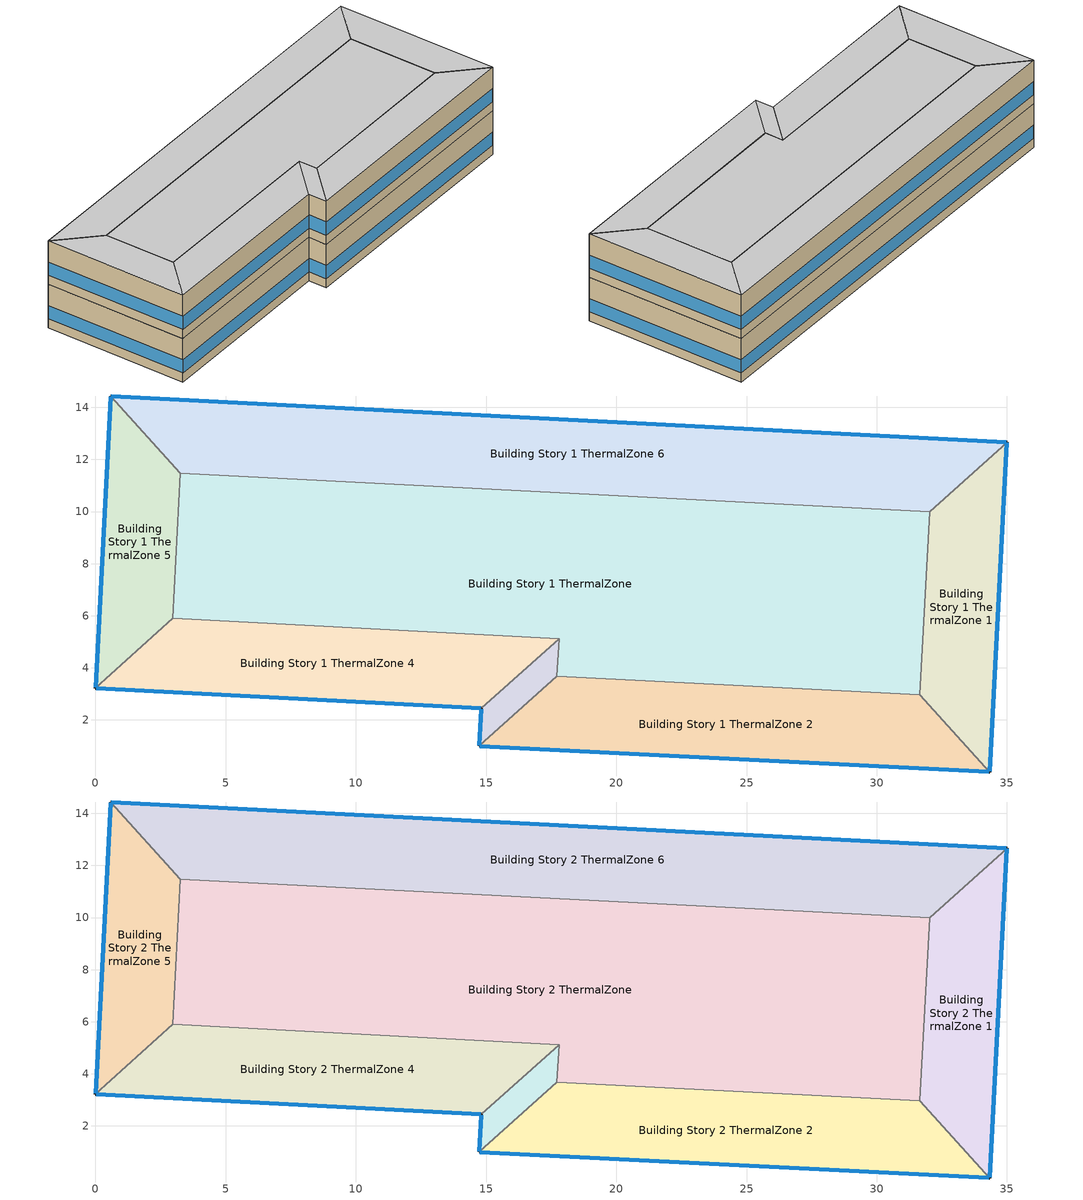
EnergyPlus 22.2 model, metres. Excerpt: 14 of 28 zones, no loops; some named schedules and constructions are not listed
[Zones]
Building Story 1 ThermalZone
 floor ground (Typical Insulated Carpeted 8in Slab Floor): 32.03,9.98 31.65,2.97 17.72,3.67 17.8,5.11 2.97,5.9 3.26,11.47 z0
 wall adiabatic (Typical Interior Wall): 31.65,2.97 32.03,9.98 3.26,11.47 2.97,5.9 17.8,5.11 17.72,3.67 31.65,2.97 z0:3.6
 ceiling adiabatic (Typical Interior Floor): 3.26,11.47 2.97,5.9 17.8,5.11 17.72,3.67 31.65,2.97 32.03,9.98 z3.6
Building Story 1 ThermalZone 1
 floor ground (Typical Insulated Carpeted 8in Slab Floor): 35,12.66 34.33,0 31.65,2.97 32.03,9.98 z0
 wall outside (Typical Insulated Steel Framed Exterior Wall R-12.99): 34.33,0 35,12.66 z0:3.6
 wall adiabatic (Typical Interior Wall): 35,12.66 32.03,9.98 31.65,2.97 34.33,0 z0:3.6
 window (U 0.55 SHGC 0.25): 34.33,0.03 35,12.64 z0.76:1.85
 ceiling adiabatic (Typical Interior Ceiling): 32.03,9.98 31.65,2.97 34.33,0 35,12.66 z3.6
Building Story 1 ThermalZone 2
 floor ground (Typical Insulated Carpeted 8in Slab Floor): 34.33,0 14.74,1 17.72,3.67 31.65,2.97 z0
 wall outside (Typical Insulated Steel Framed Exterior Wall R-12.99): 14.74,1 34.33,0 z0:3.6
 wall adiabatic (Typical Interior Wall): 34.33,0 31.65,2.97 17.72,3.67 14.74,1 z0:3.6
 window (U 0.55 SHGC 0.25): 14.76,1 34.31,0 z0.76:1.84
 ceiling adiabatic (Typical Interior Ceiling): 31.65,2.97 17.72,3.67 14.74,1 34.33,0 z3.6
Building Story 1 ThermalZone 3
 floor ground (Typical Insulated Carpeted 8in Slab Floor): 14.74,1 14.82,2.44 17.8,5.11 17.72,3.67 z0
 wall outside (Typical Insulated Steel Framed Exterior Wall R-12.99): 14.82,2.44 14.74,1 z0:3.6
 wall adiabatic (Typical Interior Wall): 14.74,1 17.72,3.67 17.8,5.11 14.82,2.44 z0:3.6
 window (U 0.55 SHGC 0.25): 14.82,2.42 14.74,1.02 z0.76:1.88
 ceiling adiabatic (Typical Interior Ceiling): 17.72,3.67 17.8,5.11 14.82,2.44 14.74,1 z3.6
Building Story 1 ThermalZone 4
 floor ground (Typical Insulated Carpeted 8in Slab Floor): 14.82,2.44 0,3.22 2.97,5.9 17.8,5.11 z0
 wall outside (Typical Insulated Steel Framed Exterior Wall R-12.99): 0,3.22 14.82,2.44 z0:3.6
 wall adiabatic (Typical Interior Wall): 14.82,2.44 17.8,5.11 2.97,5.9 0,3.22 z0:3.6
 window (U 0.55 SHGC 0.25): 0.03,3.22 14.8,2.44 z0.76:1.85
 ceiling adiabatic (Typical Interior Ceiling): 17.8,5.11 2.97,5.9 0,3.22 14.82,2.44 z3.6
Building Story 1 ThermalZone 5
 floor ground (Typical Insulated Carpeted 8in Slab Floor): 0,3.22 0.59,14.44 3.26,11.47 2.97,5.9 z0
 wall outside (Typical Insulated Steel Framed Exterior Wall R-12.99): 0.59,14.44 0,3.22 z0:3.6
 wall adiabatic (Typical Interior Wall): 0,3.22 2.97,5.9 3.26,11.47 0.59,14.44 z0:3.6
 window (U 0.55 SHGC 0.25): 0.58,14.41 0,3.25 z0.76:1.85
 ceiling adiabatic (Typical Interior Ceiling): 2.97,5.9 3.26,11.47 0.59,14.44 0,3.22 z3.6
Building Story 1 ThermalZone 6
 floor ground (Typical Insulated Carpeted 8in Slab Floor): 0.59,14.44 35,12.66 32.03,9.98 3.26,11.47 z0
 wall outside (Typical Insulated Steel Framed Exterior Wall R-12.99): 35,12.66 0.59,14.44 z0:3.6
 wall adiabatic (Typical Interior Wall): 0.59,14.44 3.26,11.47 32.03,9.98 35,12.66 z0:3.6
 window (U 0.55 SHGC 0.25): 34.98,12.66 0.61,14.44 z0.76:1.84
 ceiling adiabatic (Typical Interior Ceiling): 3.26,11.47 32.03,9.98 35,12.66 0.59,14.44 z3.6
Building Story 2 ThermalZone
 floor adiabatic (Typical Interior Floor): 32.03,9.98 31.65,2.97 17.72,3.67 17.8,5.11 2.97,5.9 3.26,11.47 z3.6
 wall adiabatic (Typical Interior Wall): 31.65,2.97 32.03,9.98 3.26,11.47 2.97,5.9 17.8,5.11 17.72,3.67 31.65,2.97 z3.6:7.2
 ceiling adiabatic (Typical Interior Ceiling): 3.26,11.47 2.97,5.9 17.8,5.11 17.72,3.67 31.65,2.97 32.03,9.98 z7.2
Building Story 2 ThermalZone 1
 floor adiabatic (Typical Interior Ceiling): 35,12.66 34.33,0 31.65,2.97 32.03,9.98 z3.6
 wall outside (Typical Insulated Steel Framed Exterior Wall R-12.99): 34.33,0 35,12.66 z3.6:7.2
 wall adiabatic (Typical Interior Wall): 35,12.66 32.03,9.98 31.65,2.97 34.33,0 z3.6:7.2
 window (U 0.55 SHGC 0.25): 34.33,0.03 35,12.64 z4.36:5.45
 ceiling adiabatic (Typical Interior Ceiling): 32.03,9.98 31.65,2.97 34.33,0 35,12.66 z7.2
Building Story 2 ThermalZone 2
 floor adiabatic (Typical Interior Ceiling): 34.33,0 14.74,1 17.72,3.67 31.65,2.97 z3.6
 wall outside (Typical Insulated Steel Framed Exterior Wall R-12.99): 14.74,1 34.33,0 z3.6:7.2
 wall adiabatic (Typical Interior Wall): 34.33,0 31.65,2.97 17.72,3.67 14.74,1 z3.6:7.2
 window (U 0.55 SHGC 0.25): 14.76,1 34.31,0 z4.36:5.44
 ceiling adiabatic (Typical Interior Floor): 31.65,2.97 17.72,3.67 14.74,1 34.33,0 z7.2
Building Story 2 ThermalZone 3
 floor adiabatic (Typical Interior Ceiling): 14.74,1 14.82,2.44 17.8,5.11 17.72,3.67 z3.6
 wall outside (Typical Insulated Steel Framed Exterior Wall R-12.99): 14.82,2.44 14.74,1 z3.6:7.2
 wall adiabatic (Typical Interior Wall): 14.74,1 17.72,3.67 17.8,5.11 14.82,2.44 z3.6:7.2
 window (U 0.55 SHGC 0.25): 14.82,2.42 14.74,1.02 z4.36:5.48
 ceiling adiabatic (Typical Interior Floor): 17.72,3.67 17.8,5.11 14.82,2.44 14.74,1 z7.2
Building Story 2 ThermalZone 4
 floor adiabatic (Typical Interior Ceiling): 14.82,2.44 0,3.22 2.97,5.9 17.8,5.11 z3.6
 wall outside (Typical Insulated Steel Framed Exterior Wall R-12.99): 0,3.22 14.82,2.44 z3.6:7.2
 wall adiabatic (Typical Interior Wall): 14.82,2.44 17.8,5.11 2.97,5.9 0,3.22 z3.6:7.2
 window (U 0.55 SHGC 0.25): 0.03,3.22 14.8,2.44 z4.36:5.45
 ceiling adiabatic (Typical Interior Floor): 17.8,5.11 2.97,5.9 0,3.22 14.82,2.44 z7.2
Building Story 2 ThermalZone 5
 floor adiabatic (Typical Interior Ceiling): 0,3.22 0.59,14.44 3.26,11.47 2.97,5.9 z3.6
 wall outside (Typical Insulated Steel Framed Exterior Wall R-12.99): 0.59,14.44 0,3.22 z3.6:7.2
 wall adiabatic (Typical Interior Wall): 0,3.22 2.97,5.9 3.26,11.47 0.59,14.44 z3.6:7.2
 window (U 0.55 SHGC 0.25): 0.58,14.41 0,3.25 z4.36:5.45
 ceiling adiabatic (Typical Interior Floor): 2.97,5.9 3.26,11.47 0.59,14.44 0,3.22 z7.2
Building Story 2 ThermalZone 6
 floor adiabatic (Typical Interior Ceiling): 0.59,14.44 35,12.66 32.03,9.98 3.26,11.47 z3.6
 wall outside (Typical Insulated Steel Framed Exterior Wall R-12.99): 35,12.66 0.59,14.44 z3.6:7.2
 wall adiabatic (Typical Interior Wall): 0.59,14.44 3.26,11.47 32.03,9.98 35,12.66 z3.6:7.2
 window (U 0.55 SHGC 0.25): 34.98,12.66 0.61,14.44 z4.36:5.44
 ceiling adiabatic (Typical Interior Floor): 3.26,11.47 32.03,9.98 35,12.66 0.59,14.44 z7.2
[Schedule:Day:Interval]
SchoolSecondary KITCHEN_ELEC_EQUIP_SCH Wkdy Day 1; SchoolSecondary KITCHEN_ELEC_EQUIP_SCH Wkdy Day 2; SchoolSecondary KITCHEN_ELEC_EQUIP_SCH Summer Design Day: No, 08:00, 0.1, 10:00, 0.15, 13:00, 0.25, 15:00, 0.15, 24:00, 0.1
SchoolSecondary KITCHEN_ELEC_EQUIP_SCH Wknd Day 1; SchoolSecondary KITCHEN_ELEC_EQUIP_SCH Default; SchoolSecondary KITCHEN_ELEC_EQUIP_SCH Winter Design Day: No, 24:00, 0.1
SchoolSecondary KITCHEN_GAS_EQUIP_SCH Wkdy|SmrDsn Day; SchoolSecondary KITCHEN_GAS_EQUIP_SCH Wkdy|SmrDsn Day 1; SchoolSecondary KITCHEN_GAS_EQUIP_SCH Wkdy|SmrDsn Day 2; SchoolSecondary KITCHEN_GAS_EQUIP_SCH Summer Design Day: No, 08:00, 0.02, 10:00, 0.15, 13:00, 0.2, 15:00, 0.1, 24:00, 0.02
SchoolSecondary KITCHEN_GAS_EQUIP_SCH Wknd Day; SchoolSecondary KITCHEN_GAS_EQUIP_SCH Wknd Day 1; SchoolSecondary KITCHEN_GAS_EQUIP_SCH Default; SchoolSecondary KITCHEN_GAS_EQUIP_SCH Winter Design Day: No, 24:00, 0.02
SchoolSecondary BLDG_LIGHT_CORRIDOR_SCH_2013 Wkdy Day; SchoolSecondary BLDG_LIGHT_CORRIDOR_SCH_2013 Wkdy Day 2: No, 07:00, 0.1773, 08:00, 0.9, 21:00, 0.551772, 24:00, 0.1773
SchoolSecondary BLDG_LIGHT_CORRIDOR_SCH_2013 Wknd Day; SchoolSecondary BLDG_LIGHT_CORRIDOR_SCH_2013 Wknd Day 1; SchoolSecondary BLDG_LIGHT_CORRIDOR_SCH_2013 Default: No, 24:00, 0.1773
SchoolSecondary BLDG_LIGHT_CORRIDOR_SCH_2013 Wkdy Day 1: No, 08:00, 0.1773, 20:00, 0.30654, 21:00, 0.108699, 24:00, 0.1773
SchoolSecondary BLDG_LIGHT_CORRIDOR_SCH_2013 Summer Design Day; OfficeLarge BLDG_EQUIP_SCH Summer Design Day: No, 24:00, 1
SchoolSecondary BLDG_LIGHT_CORRIDOR_SCH_2013 Winter Design Day; OfficeLarge BLDG_OCC_SCH Winter Design Day; OfficeLarge BLDG_EQUIP_SCH Winter Design Day: No, 24:00, 0
OfficeLarge BLDG_OCC_SCH Wkdy Day: No, 06:00, 0, 07:00, 0.1, 08:00, 0.2, 12:00, 0.95, 13:00, 0.5, 17:00, 0.95, 18:00, 0.3, 22:00, 0.1, 24:00, 0.05
OfficeLarge BLDG_OCC_SCH Sat Day: No, 06:00, 0, 08:00, 0.1, 12:00, 0.3, 17:00, 0.1, 19:00, 0.05, 24:00, 0
OfficeLarge BLDG_OCC_SCH Default: No, 06:00, 0, 18:00, 0.05, 24:00, 0
OfficeLarge BLDG_OCC_SCH Summer Design Day: No, 06:00, 0, 22:00, 1, 24:00, 0.05
OfficeLarge ACTIVITY_SCH Default; OfficeLarge ACTIVITY_SCH Summer Design Day; OfficeLarge ACTIVITY_SCH Winter Design Day: No, 24:00, 120
OfficeLarge BLDG_EQUIP_SCH Wkdy Day: No, 08:00, 0.4, 12:00, 0.9, 13:00, 0.8, 17:00, 0.9, 18:00, 0.5, 24:00, 0.4
OfficeLarge BLDG_EQUIP_SCH Sat Day: No, 06:00, 0.3, 08:00, 0.4, 12:00, 0.5, 17:00, 0.35, 24:00, 0.3
OfficeLarge BLDG_EQUIP_SCH Default: No, 24:00, 0.3
[Schedule:Week:Daily]
SchoolSecondary BLDG_LIGHT_SCH_2013 Week Rule - Jan1-Jan3: SchoolSecondary BLDG_LIGHT_SCH_2013 Wkdy Day, SchoolSecondary BLDG_LIGHT_SCH_2013 Wkdy Day, SchoolSecondary BLDG_LIGHT_SCH_2013 Wkdy Day, SchoolSecondary BLDG_LIGHT_SCH_2013 Wkdy Day, SchoolSecondary BLDG_LIGHT_SCH_2013 Wkdy Day, SchoolSecondary BLDG_LIGHT_SCH_2013 Wkdy Day, SchoolSecondary BLDG_LIGHT_SCH_2013 Wknd Day, SchoolSecondary BLDG_LIGHT_SCH_2013 Default, SchoolSecondary BLDG_LIGHT_SCH_2013 Summer Design Day, SchoolSecondary BLDG_LIGHT_SCH_2013 Winter Design Day, SchoolSecondary BLDG_LIGHT_SCH_2013 Default, SchoolSecondary BLDG_LIGHT_SCH_2013 Default
SchoolSecondary BLDG_LIGHT_SCH_2013 Week Rule - Jan4-Jun27: SchoolSecondary BLDG_LIGHT_SCH_2013 Wknd Day, SchoolSecondary BLDG_LIGHT_SCH_2013 Wkdy Day, SchoolSecondary BLDG_LIGHT_SCH_2013 Wkdy Day, SchoolSecondary BLDG_LIGHT_SCH_2013 Wkdy Day, SchoolSecondary BLDG_LIGHT_SCH_2013 Wkdy Day, SchoolSecondary BLDG_LIGHT_SCH_2013 Wkdy Day, SchoolSecondary BLDG_LIGHT_SCH_2013 Wknd Day, SchoolSecondary BLDG_LIGHT_SCH_2013 Default, SchoolSecondary BLDG_LIGHT_SCH_2013 Summer Design Day, SchoolSecondary BLDG_LIGHT_SCH_2013 Winter Design Day, SchoolSecondary BLDG_LIGHT_SCH_2013 Default, SchoolSecondary BLDG_LIGHT_SCH_2013 Default
SchoolSecondary BLDG_LIGHT_SCH_2013 Week Rule - Jun28-Jul4: SchoolSecondary BLDG_LIGHT_SCH_2013 Wknd Day, SchoolSecondary BLDG_LIGHT_SCH_2013 Wkdy Day, SchoolSecondary BLDG_LIGHT_SCH_2013 Wkdy Day, SchoolSecondary BLDG_LIGHT_SCH_2013 Wkdy Day 1, SchoolSecondary BLDG_LIGHT_SCH_2013 Wkdy Day 1, SchoolSecondary BLDG_LIGHT_SCH_2013 Wkdy Day 1, SchoolSecondary BLDG_LIGHT_SCH_2013 Wknd Day 1, SchoolSecondary BLDG_LIGHT_SCH_2013 Default, SchoolSecondary BLDG_LIGHT_SCH_2013 Summer Design Day, SchoolSecondary BLDG_LIGHT_SCH_2013 Winter Design Day, SchoolSecondary BLDG_LIGHT_SCH_2013 Default, SchoolSecondary BLDG_LIGHT_SCH_2013 Default
SchoolSecondary BLDG_LIGHT_SCH_2013 Week Rule - Jul5-Aug29: SchoolSecondary BLDG_LIGHT_SCH_2013 Wknd Day 1, SchoolSecondary BLDG_LIGHT_SCH_2013 Wkdy Day 1, SchoolSecondary BLDG_LIGHT_SCH_2013 Wkdy Day 1, SchoolSecondary BLDG_LIGHT_SCH_2013 Wkdy Day 1, SchoolSecondary BLDG_LIGHT_SCH_2013 Wkdy Day 1, SchoolSecondary BLDG_LIGHT_SCH_2013 Wkdy Day 1, SchoolSecondary BLDG_LIGHT_SCH_2013 Wknd Day 1, SchoolSecondary BLDG_LIGHT_SCH_2013 Default, SchoolSecondary BLDG_LIGHT_SCH_2013 Summer Design Day, SchoolSecondary BLDG_LIGHT_SCH_2013 Winter Design Day, SchoolSecondary BLDG_LIGHT_SCH_2013 Default, SchoolSecondary BLDG_LIGHT_SCH_2013 Default
SchoolSecondary BLDG_LIGHT_SCH_2013 Week Rule - Aug30-Sep5: SchoolSecondary BLDG_LIGHT_SCH_2013 Wknd Day 1, SchoolSecondary BLDG_LIGHT_SCH_2013 Wkdy Day 1, SchoolSecondary BLDG_LIGHT_SCH_2013 Wkdy Day 2, SchoolSecondary BLDG_LIGHT_SCH_2013 Wkdy Day 2, SchoolSecondary BLDG_LIGHT_SCH_2013 Wkdy Day 2, SchoolSecondary BLDG_LIGHT_SCH_2013 Wkdy Day 2, SchoolSecondary BLDG_LIGHT_SCH_2013 Default, SchoolSecondary BLDG_LIGHT_SCH_2013 Default, SchoolSecondary BLDG_LIGHT_SCH_2013 Summer Design Day, SchoolSecondary BLDG_LIGHT_SCH_2013 Winter Design Day, SchoolSecondary BLDG_LIGHT_SCH_2013 Default, SchoolSecondary BLDG_LIGHT_SCH_2013 Default
SchoolSecondary BLDG_LIGHT_SCH_2013 Week Rule - Sep6-Dec31: SchoolSecondary BLDG_LIGHT_SCH_2013 Default, SchoolSecondary BLDG_LIGHT_SCH_2013 Wkdy Day 2, SchoolSecondary BLDG_LIGHT_SCH_2013 Wkdy Day 2, SchoolSecondary BLDG_LIGHT_SCH_2013 Wkdy Day 2, SchoolSecondary BLDG_LIGHT_SCH_2013 Wkdy Day 2, SchoolSecondary BLDG_LIGHT_SCH_2013 Wkdy Day 2, SchoolSecondary BLDG_LIGHT_SCH_2013 Default, SchoolSecondary BLDG_LIGHT_SCH_2013 Default, SchoolSecondary BLDG_LIGHT_SCH_2013 Summer Design Day, SchoolSecondary BLDG_LIGHT_SCH_2013 Winter Design Day, SchoolSecondary BLDG_LIGHT_SCH_2013 Default, SchoolSecondary BLDG_LIGHT_SCH_2013 Default
SchoolSecondary BLDG_LIGHT_GYM_SCH_2013 Week Rule - Jan1-Jan3: SchoolSecondary BLDG_LIGHT_GYM_SCH_2013 Wkdy Day, SchoolSecondary BLDG_LIGHT_GYM_SCH_2013 Wkdy Day, SchoolSecondary BLDG_LIGHT_GYM_SCH_2013 Wkdy Day, SchoolSecondary BLDG_LIGHT_GYM_SCH_2013 Wkdy Day, SchoolSecondary BLDG_LIGHT_GYM_SCH_2013 Wkdy Day, SchoolSecondary BLDG_LIGHT_GYM_SCH_2013 Wkdy Day, SchoolSecondary BLDG_LIGHT_GYM_SCH_2013 Wknd Day, SchoolSecondary BLDG_LIGHT_GYM_SCH_2013 Default, SchoolSecondary BLDG_LIGHT_GYM_SCH_2013 Summer Design Day, SchoolSecondary BLDG_LIGHT_GYM_SCH_2013 Winter Design Day, SchoolSecondary BLDG_LIGHT_GYM_SCH_2013 Default, SchoolSecondary BLDG_LIGHT_GYM_SCH_2013 Default
SchoolSecondary BLDG_LIGHT_GYM_SCH_2013 Week Rule - Jan4-Jun27: SchoolSecondary BLDG_LIGHT_GYM_SCH_2013 Wknd Day, SchoolSecondary BLDG_LIGHT_GYM_SCH_2013 Wkdy Day, SchoolSecondary BLDG_LIGHT_GYM_SCH_2013 Wkdy Day, SchoolSecondary BLDG_LIGHT_GYM_SCH_2013 Wkdy Day, SchoolSecondary BLDG_LIGHT_GYM_SCH_2013 Wkdy Day, SchoolSecondary BLDG_LIGHT_GYM_SCH_2013 Wkdy Day, SchoolSecondary BLDG_LIGHT_GYM_SCH_2013 Wknd Day, SchoolSecondary BLDG_LIGHT_GYM_SCH_2013 Default, SchoolSecondary BLDG_LIGHT_GYM_SCH_2013 Summer Design Day, SchoolSecondary BLDG_LIGHT_GYM_SCH_2013 Winter Design Day, SchoolSecondary BLDG_LIGHT_GYM_SCH_2013 Default, SchoolSecondary BLDG_LIGHT_GYM_SCH_2013 Default
SchoolSecondary BLDG_LIGHT_GYM_SCH_2013 Week Rule - Jun28-Jul4: SchoolSecondary BLDG_LIGHT_GYM_SCH_2013 Wknd Day, SchoolSecondary BLDG_LIGHT_GYM_SCH_2013 Wkdy Day, SchoolSecondary BLDG_LIGHT_GYM_SCH_2013 Wkdy Day, SchoolSecondary BLDG_LIGHT_GYM_SCH_2013 Wkdy Day 1, SchoolSecondary BLDG_LIGHT_GYM_SCH_2013 Wkdy Day 1, SchoolSecondary BLDG_LIGHT_GYM_SCH_2013 Wkdy Day 1, SchoolSecondary BLDG_LIGHT_GYM_SCH_2013 Wknd Day 1, SchoolSecondary BLDG_LIGHT_GYM_SCH_2013 Default, SchoolSecondary BLDG_LIGHT_GYM_SCH_2013 Summer Design Day, SchoolSecondary BLDG_LIGHT_GYM_SCH_2013 Winter Design Day, SchoolSecondary BLDG_LIGHT_GYM_SCH_2013 Default, SchoolSecondary BLDG_LIGHT_GYM_SCH_2013 Default
SchoolSecondary BLDG_LIGHT_GYM_SCH_2013 Week Rule - Jul5-Aug29: SchoolSecondary BLDG_LIGHT_GYM_SCH_2013 Wknd Day 1, SchoolSecondary BLDG_LIGHT_GYM_SCH_2013 Wkdy Day 1, SchoolSecondary BLDG_LIGHT_GYM_SCH_2013 Wkdy Day 1, SchoolSecondary BLDG_LIGHT_GYM_SCH_2013 Wkdy Day 1, SchoolSecondary BLDG_LIGHT_GYM_SCH_2013 Wkdy Day 1, SchoolSecondary BLDG_LIGHT_GYM_SCH_2013 Wkdy Day 1, SchoolSecondary BLDG_LIGHT_GYM_SCH_2013 Wknd Day 1, SchoolSecondary BLDG_LIGHT_GYM_SCH_2013 Default, SchoolSecondary BLDG_LIGHT_GYM_SCH_2013 Summer Design Day, SchoolSecondary BLDG_LIGHT_GYM_SCH_2013 Winter Design Day, SchoolSecondary BLDG_LIGHT_GYM_SCH_2013 Default, SchoolSecondary BLDG_LIGHT_GYM_SCH_2013 Default
SchoolSecondary BLDG_LIGHT_GYM_SCH_2013 Week Rule - Aug30-Sep5: SchoolSecondary BLDG_LIGHT_GYM_SCH_2013 Wknd Day 1, SchoolSecondary BLDG_LIGHT_GYM_SCH_2013 Wkdy Day 1, SchoolSecondary BLDG_LIGHT_GYM_SCH_2013 Wkdy Day 2, SchoolSecondary BLDG_LIGHT_GYM_SCH_2013 Wkdy Day 2, SchoolSecondary BLDG_LIGHT_GYM_SCH_2013 Wkdy Day 2, SchoolSecondary BLDG_LIGHT_GYM_SCH_2013 Wkdy Day 2, SchoolSecondary BLDG_LIGHT_GYM_SCH_2013 Default, SchoolSecondary BLDG_LIGHT_GYM_SCH_2013 Default, SchoolSecondary BLDG_LIGHT_GYM_SCH_2013 Summer Design Day, SchoolSecondary BLDG_LIGHT_GYM_SCH_2013 Winter Design Day, SchoolSecondary BLDG_LIGHT_GYM_SCH_2013 Default, SchoolSecondary BLDG_LIGHT_GYM_SCH_2013 Default
SchoolSecondary BLDG_LIGHT_GYM_SCH_2013 Week Rule - Sep6-Dec31: SchoolSecondary BLDG_LIGHT_GYM_SCH_2013 Default, SchoolSecondary BLDG_LIGHT_GYM_SCH_2013 Wkdy Day 2, SchoolSecondary BLDG_LIGHT_GYM_SCH_2013 Wkdy Day 2, SchoolSecondary BLDG_LIGHT_GYM_SCH_2013 Wkdy Day 2, SchoolSecondary BLDG_LIGHT_GYM_SCH_2013 Wkdy Day 2, SchoolSecondary BLDG_LIGHT_GYM_SCH_2013 Wkdy Day 2, SchoolSecondary BLDG_LIGHT_GYM_SCH_2013 Default, SchoolSecondary BLDG_LIGHT_GYM_SCH_2013 Default, SchoolSecondary BLDG_LIGHT_GYM_SCH_2013 Summer Design Day, SchoolSecondary BLDG_LIGHT_GYM_SCH_2013 Winter Design Day, SchoolSecondary BLDG_LIGHT_GYM_SCH_2013 Default, SchoolSecondary BLDG_LIGHT_GYM_SCH_2013 Default
SchoolSecondary BLDG_LIGHT_LIBRARY_SCH_2013 Week Rule - Jan1-Jan3: SchoolSecondary BLDG_LIGHT_LIBRARY_SCH_2013 Wkdy Day, SchoolSecondary BLDG_LIGHT_LIBRARY_SCH_2013 Wkdy Day, SchoolSecondary BLDG_LIGHT_LIBRARY_SCH_2013 Wkdy Day, SchoolSecondary BLDG_LIGHT_LIBRARY_SCH_2013 Wkdy Day, SchoolSecondary BLDG_LIGHT_LIBRARY_SCH_2013 Wkdy Day, SchoolSecondary BLDG_LIGHT_LIBRARY_SCH_2013 Wkdy Day, SchoolSecondary BLDG_LIGHT_LIBRARY_SCH_2013 Wknd Day, SchoolSecondary BLDG_LIGHT_LIBRARY_SCH_2013 Default, SchoolSecondary BLDG_LIGHT_LIBRARY_SCH_2013 Summer Design Day, SchoolSecondary BLDG_LIGHT_LIBRARY_SCH_2013 Winter Design Day, SchoolSecondary BLDG_LIGHT_LIBRARY_SCH_2013 Default, SchoolSecondary BLDG_LIGHT_LIBRARY_SCH_2013 Default
SchoolSecondary KITCHEN_ELEC_EQUIP_SCH Week Rule - Jul5-Aug29: SchoolSecondary KITCHEN_ELEC_EQUIP_SCH Wknd Day 1, SchoolSecondary KITCHEN_ELEC_EQUIP_SCH Wkdy Day 1, SchoolSecondary KITCHEN_ELEC_EQUIP_SCH Wkdy Day 1, SchoolSecondary KITCHEN_ELEC_EQUIP_SCH Wkdy Day 1, SchoolSecondary KITCHEN_ELEC_EQUIP_SCH Wkdy Day 1, SchoolSecondary KITCHEN_ELEC_EQUIP_SCH Wkdy Day 1, SchoolSecondary KITCHEN_ELEC_EQUIP_SCH Wknd Day 1, SchoolSecondary KITCHEN_ELEC_EQUIP_SCH Default, SchoolSecondary KITCHEN_ELEC_EQUIP_SCH Summer Design Day, SchoolSecondary KITCHEN_ELEC_EQUIP_SCH Winter Design Day, SchoolSecondary KITCHEN_ELEC_EQUIP_SCH Default, SchoolSecondary KITCHEN_ELEC_EQUIP_SCH Default
SchoolSecondary KITCHEN_ELEC_EQUIP_SCH Week Rule - Aug30-Sep5: SchoolSecondary KITCHEN_ELEC_EQUIP_SCH Wknd Day 1, SchoolSecondary KITCHEN_ELEC_EQUIP_SCH Wkdy Day 1, SchoolSecondary KITCHEN_ELEC_EQUIP_SCH Wkdy Day 2, SchoolSecondary KITCHEN_ELEC_EQUIP_SCH Wkdy Day 2, SchoolSecondary KITCHEN_ELEC_EQUIP_SCH Wkdy Day 2, SchoolSecondary KITCHEN_ELEC_EQUIP_SCH Wkdy Day 2, SchoolSecondary KITCHEN_ELEC_EQUIP_SCH Default, SchoolSecondary KITCHEN_ELEC_EQUIP_SCH Default, SchoolSecondary KITCHEN_ELEC_EQUIP_SCH Summer Design Day, SchoolSecondary KITCHEN_ELEC_EQUIP_SCH Winter Design Day, SchoolSecondary KITCHEN_ELEC_EQUIP_SCH Default, SchoolSecondary KITCHEN_ELEC_EQUIP_SCH Default
SchoolSecondary KITCHEN_ELEC_EQUIP_SCH Week Rule - Sep6-Dec31: SchoolSecondary KITCHEN_ELEC_EQUIP_SCH Default, SchoolSecondary KITCHEN_ELEC_EQUIP_SCH Wkdy Day 2, SchoolSecondary KITCHEN_ELEC_EQUIP_SCH Wkdy Day 2, SchoolSecondary KITCHEN_ELEC_EQUIP_SCH Wkdy Day 2, SchoolSecondary KITCHEN_ELEC_EQUIP_SCH Wkdy Day 2, SchoolSecondary KITCHEN_ELEC_EQUIP_SCH Wkdy Day 2, SchoolSecondary KITCHEN_ELEC_EQUIP_SCH Default, SchoolSecondary KITCHEN_ELEC_EQUIP_SCH Default, SchoolSecondary KITCHEN_ELEC_EQUIP_SCH Summer Design Day, SchoolSecondary KITCHEN_ELEC_EQUIP_SCH Winter Design Day, SchoolSecondary KITCHEN_ELEC_EQUIP_SCH Default, SchoolSecondary KITCHEN_ELEC_EQUIP_SCH Default
SchoolSecondary KITCHEN_GAS_EQUIP_SCH Week Rule - Jan1-Jan3: SchoolSecondary KITCHEN_GAS_EQUIP_SCH Wkdy|SmrDsn Day, SchoolSecondary KITCHEN_GAS_EQUIP_SCH Wkdy|SmrDsn Day, SchoolSecondary KITCHEN_GAS_EQUIP_SCH Wkdy|SmrDsn Day, SchoolSecondary KITCHEN_GAS_EQUIP_SCH Wkdy|SmrDsn Day, SchoolSecondary KITCHEN_GAS_EQUIP_SCH Wkdy|SmrDsn Day, SchoolSecondary KITCHEN_GAS_EQUIP_SCH Wkdy|SmrDsn Day, SchoolSecondary KITCHEN_GAS_EQUIP_SCH Wknd Day, SchoolSecondary KITCHEN_GAS_EQUIP_SCH Default, SchoolSecondary KITCHEN_GAS_EQUIP_SCH Summer Design Day, SchoolSecondary KITCHEN_GAS_EQUIP_SCH Winter Design Day, SchoolSecondary KITCHEN_GAS_EQUIP_SCH Default, SchoolSecondary KITCHEN_GAS_EQUIP_SCH Default
SchoolSecondary KITCHEN_GAS_EQUIP_SCH Week Rule - Jan4-Jun27: SchoolSecondary KITCHEN_GAS_EQUIP_SCH Wknd Day, SchoolSecondary KITCHEN_GAS_EQUIP_SCH Wkdy|SmrDsn Day, SchoolSecondary KITCHEN_GAS_EQUIP_SCH Wkdy|SmrDsn Day, SchoolSecondary KITCHEN_GAS_EQUIP_SCH Wkdy|SmrDsn Day, SchoolSecondary KITCHEN_GAS_EQUIP_SCH Wkdy|SmrDsn Day, SchoolSecondary KITCHEN_GAS_EQUIP_SCH Wkdy|SmrDsn Day, SchoolSecondary KITCHEN_GAS_EQUIP_SCH Wknd Day, SchoolSecondary KITCHEN_GAS_EQUIP_SCH Default, SchoolSecondary KITCHEN_GAS_EQUIP_SCH Summer Design Day, SchoolSecondary KITCHEN_GAS_EQUIP_SCH Winter Design Day, SchoolSecondary KITCHEN_GAS_EQUIP_SCH Default, SchoolSecondary KITCHEN_GAS_EQUIP_SCH Default
SchoolSecondary KITCHEN_GAS_EQUIP_SCH Week Rule - Jun28-Jul4: SchoolSecondary KITCHEN_GAS_EQUIP_SCH Wknd Day, SchoolSecondary KITCHEN_GAS_EQUIP_SCH Wkdy|SmrDsn Day, SchoolSecondary KITCHEN_GAS_EQUIP_SCH Wkdy|SmrDsn Day, SchoolSecondary KITCHEN_GAS_EQUIP_SCH Wkdy|SmrDsn Day 1, SchoolSecondary KITCHEN_GAS_EQUIP_SCH Wkdy|SmrDsn Day 1, SchoolSecondary KITCHEN_GAS_EQUIP_SCH Wkdy|SmrDsn Day 1, SchoolSecondary KITCHEN_GAS_EQUIP_SCH Wknd Day 1, SchoolSecondary KITCHEN_GAS_EQUIP_SCH Default, SchoolSecondary KITCHEN_GAS_EQUIP_SCH Summer Design Day, SchoolSecondary KITCHEN_GAS_EQUIP_SCH Winter Design Day, SchoolSecondary KITCHEN_GAS_EQUIP_SCH Default, SchoolSecondary KITCHEN_GAS_EQUIP_SCH Default
SchoolSecondary KITCHEN_GAS_EQUIP_SCH Week Rule - Jul5-Aug29: SchoolSecondary KITCHEN_GAS_EQUIP_SCH Wknd Day 1, SchoolSecondary KITCHEN_GAS_EQUIP_SCH Wkdy|SmrDsn Day 1, SchoolSecondary KITCHEN_GAS_EQUIP_SCH Wkdy|SmrDsn Day 1, SchoolSecondary KITCHEN_GAS_EQUIP_SCH Wkdy|SmrDsn Day 1, SchoolSecondary KITCHEN_GAS_EQUIP_SCH Wkdy|SmrDsn Day 1, SchoolSecondary KITCHEN_GAS_EQUIP_SCH Wkdy|SmrDsn Day 1, SchoolSecondary KITCHEN_GAS_EQUIP_SCH Wknd Day 1, SchoolSecondary KITCHEN_GAS_EQUIP_SCH Default, SchoolSecondary KITCHEN_GAS_EQUIP_SCH Summer Design Day, SchoolSecondary KITCHEN_GAS_EQUIP_SCH Winter Design Day, SchoolSecondary KITCHEN_GAS_EQUIP_SCH Default, SchoolSecondary KITCHEN_GAS_EQUIP_SCH Default
SchoolSecondary KITCHEN_GAS_EQUIP_SCH Week Rule - Aug30-Sep5: SchoolSecondary KITCHEN_GAS_EQUIP_SCH Wknd Day 1, SchoolSecondary KITCHEN_GAS_EQUIP_SCH Wkdy|SmrDsn Day 1, SchoolSecondary KITCHEN_GAS_EQUIP_SCH Wkdy|SmrDsn Day 2, SchoolSecondary KITCHEN_GAS_EQUIP_SCH Wkdy|SmrDsn Day 2, SchoolSecondary KITCHEN_GAS_EQUIP_SCH Wkdy|SmrDsn Day 2, SchoolSecondary KITCHEN_GAS_EQUIP_SCH Wkdy|SmrDsn Day 2, SchoolSecondary KITCHEN_GAS_EQUIP_SCH Default, SchoolSecondary KITCHEN_GAS_EQUIP_SCH Default, SchoolSecondary KITCHEN_GAS_EQUIP_SCH Summer Design Day, SchoolSecondary KITCHEN_GAS_EQUIP_SCH Winter Design Day, SchoolSecondary KITCHEN_GAS_EQUIP_SCH Default, SchoolSecondary KITCHEN_GAS_EQUIP_SCH Default
SchoolSecondary KITCHEN_GAS_EQUIP_SCH Week Rule - Sep6-Dec31: SchoolSecondary KITCHEN_GAS_EQUIP_SCH Default, SchoolSecondary KITCHEN_GAS_EQUIP_SCH Wkdy|SmrDsn Day 2, SchoolSecondary KITCHEN_GAS_EQUIP_SCH Wkdy|SmrDsn Day 2, SchoolSecondary KITCHEN_GAS_EQUIP_SCH Wkdy|SmrDsn Day 2, SchoolSecondary KITCHEN_GAS_EQUIP_SCH Wkdy|SmrDsn Day 2, SchoolSecondary KITCHEN_GAS_EQUIP_SCH Wkdy|SmrDsn Day 2, SchoolSecondary KITCHEN_GAS_EQUIP_SCH Default, SchoolSecondary KITCHEN_GAS_EQUIP_SCH Default, SchoolSecondary KITCHEN_GAS_EQUIP_SCH Summer Design Day, SchoolSecondary KITCHEN_GAS_EQUIP_SCH Winter Design Day, SchoolSecondary KITCHEN_GAS_EQUIP_SCH Default, SchoolSecondary KITCHEN_GAS_EQUIP_SCH Default
SchoolSecondary BLDG_LIGHT_CORRIDOR_SCH_2013 Week Rule - Jan1-Jan3: SchoolSecondary BLDG_LIGHT_CORRIDOR_SCH_2013 Wkdy Day, SchoolSecondary BLDG_LIGHT_CORRIDOR_SCH_2013 Wkdy Day, SchoolSecondary BLDG_LIGHT_CORRIDOR_SCH_2013 Wkdy Day, SchoolSecondary BLDG_LIGHT_CORRIDOR_SCH_2013 Wkdy Day, SchoolSecondary BLDG_LIGHT_CORRIDOR_SCH_2013 Wkdy Day, SchoolSecondary BLDG_LIGHT_CORRIDOR_SCH_2013 Wkdy Day, SchoolSecondary BLDG_LIGHT_CORRIDOR_SCH_2013 Wknd Day, SchoolSecondary BLDG_LIGHT_CORRIDOR_SCH_2013 Default, SchoolSecondary BLDG_LIGHT_CORRIDOR_SCH_2013 Summer Design Day, SchoolSecondary BLDG_LIGHT_CORRIDOR_SCH_2013 Winter Design Day, SchoolSecondary BLDG_LIGHT_CORRIDOR_SCH_2013 Default, SchoolSecondary BLDG_LIGHT_CORRIDOR_SCH_2013 Default
SchoolSecondary BLDG_LIGHT_CORRIDOR_SCH_2013 Week Rule - Jan4-Jun27: SchoolSecondary BLDG_LIGHT_CORRIDOR_SCH_2013 Wknd Day, SchoolSecondary BLDG_LIGHT_CORRIDOR_SCH_2013 Wkdy Day, SchoolSecondary BLDG_LIGHT_CORRIDOR_SCH_2013 Wkdy Day, SchoolSecondary BLDG_LIGHT_CORRIDOR_SCH_2013 Wkdy Day, SchoolSecondary BLDG_LIGHT_CORRIDOR_SCH_2013 Wkdy Day, SchoolSecondary BLDG_LIGHT_CORRIDOR_SCH_2013 Wkdy Day, SchoolSecondary BLDG_LIGHT_CORRIDOR_SCH_2013 Wknd Day, SchoolSecondary BLDG_LIGHT_CORRIDOR_SCH_2013 Default, SchoolSecondary BLDG_LIGHT_CORRIDOR_SCH_2013 Summer Design Day, SchoolSecondary BLDG_LIGHT_CORRIDOR_SCH_2013 Winter Design Day, SchoolSecondary BLDG_LIGHT_CORRIDOR_SCH_2013 Default, SchoolSecondary BLDG_LIGHT_CORRIDOR_SCH_2013 Default
SchoolSecondary BLDG_LIGHT_CORRIDOR_SCH_2013 Week Rule - Jun28-Jul4: SchoolSecondary BLDG_LIGHT_CORRIDOR_SCH_2013 Wknd Day, SchoolSecondary BLDG_LIGHT_CORRIDOR_SCH_2013 Wkdy Day, SchoolSecondary BLDG_LIGHT_CORRIDOR_SCH_2013 Wkdy Day, SchoolSecondary BLDG_LIGHT_CORRIDOR_SCH_2013 Wkdy Day 1, SchoolSecondary BLDG_LIGHT_CORRIDOR_SCH_2013 Wkdy Day 1, SchoolSecondary BLDG_LIGHT_CORRIDOR_SCH_2013 Wkdy Day 1, SchoolSecondary BLDG_LIGHT_CORRIDOR_SCH_2013 Wknd Day 1, SchoolSecondary BLDG_LIGHT_CORRIDOR_SCH_2013 Default, SchoolSecondary BLDG_LIGHT_CORRIDOR_SCH_2013 Summer Design Day, SchoolSecondary BLDG_LIGHT_CORRIDOR_SCH_2013 Winter Design Day, SchoolSecondary BLDG_LIGHT_CORRIDOR_SCH_2013 Default, SchoolSecondary BLDG_LIGHT_CORRIDOR_SCH_2013 Default
SchoolSecondary BLDG_LIGHT_CORRIDOR_SCH_2013 Week Rule - Jul5-Aug29: SchoolSecondary BLDG_LIGHT_CORRIDOR_SCH_2013 Wknd Day 1, SchoolSecondary BLDG_LIGHT_CORRIDOR_SCH_2013 Wkdy Day 1, SchoolSecondary BLDG_LIGHT_CORRIDOR_SCH_2013 Wkdy Day 1, SchoolSecondary BLDG_LIGHT_CORRIDOR_SCH_2013 Wkdy Day 1, SchoolSecondary BLDG_LIGHT_CORRIDOR_SCH_2013 Wkdy Day 1, SchoolSecondary BLDG_LIGHT_CORRIDOR_SCH_2013 Wkdy Day 1, SchoolSecondary BLDG_LIGHT_CORRIDOR_SCH_2013 Wknd Day 1, SchoolSecondary BLDG_LIGHT_CORRIDOR_SCH_2013 Default, SchoolSecondary BLDG_LIGHT_CORRIDOR_SCH_2013 Summer Design Day, SchoolSecondary BLDG_LIGHT_CORRIDOR_SCH_2013 Winter Design Day, SchoolSecondary BLDG_LIGHT_CORRIDOR_SCH_2013 Default, SchoolSecondary BLDG_LIGHT_CORRIDOR_SCH_2013 Default
SchoolSecondary BLDG_LIGHT_CORRIDOR_SCH_2013 Week Rule - Aug30-Sep5: SchoolSecondary BLDG_LIGHT_CORRIDOR_SCH_2013 Wknd Day 1, SchoolSecondary BLDG_LIGHT_CORRIDOR_SCH_2013 Wkdy Day 1, SchoolSecondary BLDG_LIGHT_CORRIDOR_SCH_2013 Wkdy Day 2, SchoolSecondary BLDG_LIGHT_CORRIDOR_SCH_2013 Wkdy Day 2, SchoolSecondary BLDG_LIGHT_CORRIDOR_SCH_2013 Wkdy Day 2, SchoolSecondary BLDG_LIGHT_CORRIDOR_SCH_2013 Wkdy Day 2, SchoolSecondary BLDG_LIGHT_CORRIDOR_SCH_2013 Default, SchoolSecondary BLDG_LIGHT_CORRIDOR_SCH_2013 Default, SchoolSecondary BLDG_LIGHT_CORRIDOR_SCH_2013 Summer Design Day, SchoolSecondary BLDG_LIGHT_CORRIDOR_SCH_2013 Winter Design Day, SchoolSecondary BLDG_LIGHT_CORRIDOR_SCH_2013 Default, SchoolSecondary BLDG_LIGHT_CORRIDOR_SCH_2013 Default
SchoolSecondary BLDG_LIGHT_CORRIDOR_SCH_2013 Week Rule - Sep6-Dec31: SchoolSecondary BLDG_LIGHT_CORRIDOR_SCH_2013 Default, SchoolSecondary BLDG_LIGHT_CORRIDOR_SCH_2013 Wkdy Day 2, SchoolSecondary BLDG_LIGHT_CORRIDOR_SCH_2013 Wkdy Day 2, SchoolSecondary BLDG_LIGHT_CORRIDOR_SCH_2013 Wkdy Day 2, SchoolSecondary BLDG_LIGHT_CORRIDOR_SCH_2013 Wkdy Day 2, SchoolSecondary BLDG_LIGHT_CORRIDOR_SCH_2013 Wkdy Day 2, SchoolSecondary BLDG_LIGHT_CORRIDOR_SCH_2013 Default, SchoolSecondary BLDG_LIGHT_CORRIDOR_SCH_2013 Default, SchoolSecondary BLDG_LIGHT_CORRIDOR_SCH_2013 Summer Design Day, SchoolSecondary BLDG_LIGHT_CORRIDOR_SCH_2013 Winter Design Day, SchoolSecondary BLDG_LIGHT_CORRIDOR_SCH_2013 Default, SchoolSecondary BLDG_LIGHT_CORRIDOR_SCH_2013 Default
OfficeLarge BLDG_OCC_SCH Week Rule - Jan1-Jan3: OfficeLarge BLDG_OCC_SCH Wkdy Day, OfficeLarge BLDG_OCC_SCH Wkdy Day, OfficeLarge BLDG_OCC_SCH Wkdy Day, OfficeLarge BLDG_OCC_SCH Wkdy Day, OfficeLarge BLDG_OCC_SCH Wkdy Day, OfficeLarge BLDG_OCC_SCH Wkdy Day, OfficeLarge BLDG_OCC_SCH Sat Day, OfficeLarge BLDG_OCC_SCH Default, OfficeLarge BLDG_OCC_SCH Summer Design Day, OfficeLarge BLDG_OCC_SCH Winter Design Day, OfficeLarge BLDG_OCC_SCH Default, OfficeLarge BLDG_OCC_SCH Default
OfficeLarge BLDG_OCC_SCH Week Rule - Jan4-Dec31: OfficeLarge BLDG_OCC_SCH Default, OfficeLarge BLDG_OCC_SCH Wkdy Day, OfficeLarge BLDG_OCC_SCH Wkdy Day, OfficeLarge BLDG_OCC_SCH Wkdy Day, OfficeLarge BLDG_OCC_SCH Wkdy Day, OfficeLarge BLDG_OCC_SCH Wkdy Day, OfficeLarge BLDG_OCC_SCH Sat Day, OfficeLarge BLDG_OCC_SCH Default, OfficeLarge BLDG_OCC_SCH Summer Design Day, OfficeLarge BLDG_OCC_SCH Winter Design Day, OfficeLarge BLDG_OCC_SCH Default, OfficeLarge BLDG_OCC_SCH Default
OfficeLarge ACTIVITY_SCH Week Rule - Jan1-Dec31: OfficeLarge ACTIVITY_SCH Default, OfficeLarge ACTIVITY_SCH Default, OfficeLarge ACTIVITY_SCH Default, OfficeLarge ACTIVITY_SCH Default, OfficeLarge ACTIVITY_SCH Default, OfficeLarge ACTIVITY_SCH Default, OfficeLarge ACTIVITY_SCH Default, OfficeLarge ACTIVITY_SCH Default, OfficeLarge ACTIVITY_SCH Summer Design Day, OfficeLarge ACTIVITY_SCH Winter Design Day, OfficeLarge ACTIVITY_SCH Default, OfficeLarge ACTIVITY_SCH Default
OfficeLarge BLDG_EQUIP_SCH Week Rule - Jan1-Jan3: OfficeLarge BLDG_EQUIP_SCH Wkdy Day, OfficeLarge BLDG_EQUIP_SCH Wkdy Day, OfficeLarge BLDG_EQUIP_SCH Wkdy Day, OfficeLarge BLDG_EQUIP_SCH Wkdy Day, OfficeLarge BLDG_EQUIP_SCH Wkdy Day, OfficeLarge BLDG_EQUIP_SCH Wkdy Day, OfficeLarge BLDG_EQUIP_SCH Sat Day, OfficeLarge BLDG_EQUIP_SCH Default, OfficeLarge BLDG_EQUIP_SCH Summer Design Day, OfficeLarge BLDG_EQUIP_SCH Winter Design Day, OfficeLarge BLDG_EQUIP_SCH Default, OfficeLarge BLDG_EQUIP_SCH Default
OfficeLarge BLDG_EQUIP_SCH Week Rule - Jan4-Dec31: OfficeLarge BLDG_EQUIP_SCH Default, OfficeLarge BLDG_EQUIP_SCH Wkdy Day, OfficeLarge BLDG_EQUIP_SCH Wkdy Day, OfficeLarge BLDG_EQUIP_SCH Wkdy Day, OfficeLarge BLDG_EQUIP_SCH Wkdy Day, OfficeLarge BLDG_EQUIP_SCH Wkdy Day, OfficeLarge BLDG_EQUIP_SCH Sat Day, OfficeLarge BLDG_EQUIP_SCH Default, OfficeLarge BLDG_EQUIP_SCH Summer Design Day, OfficeLarge BLDG_EQUIP_SCH Winter Design Day, OfficeLarge BLDG_EQUIP_SCH Default, OfficeLarge BLDG_EQUIP_SCH Default
[Schedule:Year]
SchoolSecondary BLDG_LIGHT_SCH_2013: SchoolSecondary BLDG_LIGHT_SCH_2013 Week Rule - Jan1-Jan3, 1, 1, 1, 3, SchoolSecondary BLDG_LIGHT_SCH_2013 Week Rule - Jan4-Jun27, 1, 4, 6, 27, SchoolSecondary BLDG_LIGHT_SCH_2013 Week Rule - Jun28-Jul4, 6, 28, 7, 4, SchoolSecondary BLDG_LIGHT_SCH_2013 Week Rule - Jul5-Aug29, 7, 5, 8, 29, SchoolSecondary BLDG_LIGHT_SCH_2013 Week Rule - Aug30-Sep5, 8, 30, 9, 5, SchoolSecondary BLDG_LIGHT_SCH_2013 Week Rule - Sep6-Dec31, 9, 6, 12, 31
SchoolSecondary BLDG_LIGHT_GYM_SCH_2013: SchoolSecondary BLDG_LIGHT_GYM_SCH_2013 Week Rule - Jan1-Jan3, 1, 1, 1, 3, SchoolSecondary BLDG_LIGHT_GYM_SCH_2013 Week Rule - Jan4-Jun27, 1, 4, 6, 27, SchoolSecondary BLDG_LIGHT_GYM_SCH_2013 Week Rule - Jun28-Jul4, 6, 28, 7, 4, SchoolSecondary BLDG_LIGHT_GYM_SCH_2013 Week Rule - Jul5-Aug29, 7, 5, 8, 29, SchoolSecondary BLDG_LIGHT_GYM_SCH_2013 Week Rule - Aug30-Sep5, 8, 30, 9, 5, SchoolSecondary BLDG_LIGHT_GYM_SCH_2013 Week Rule - Sep6-Dec31, 9, 6, 12, 31
SchoolSecondary BLDG_LIGHT_LIBRARY_SCH_2013: SchoolSecondary BLDG_LIGHT_LIBRARY_SCH_2013 Week Rule - Jan1-Jan3, 1, 1, 1, 3, SchoolSecondary BLDG_LIGHT_LIBRARY_SCH_2013 Week Rule - Jan4-Jun27, 1, 4, 6, 27, SchoolSecondary BLDG_LIGHT_LIBRARY_SCH_2013 Week Rule - Jun28-Jul4, 6, 28, 7, 4, SchoolSecondary BLDG_LIGHT_LIBRARY_SCH_2013 Week Rule - Jul5-Aug29, 7, 5, 8, 29, SchoolSecondary BLDG_LIGHT_LIBRARY_SCH_2013 Week Rule - Aug30-Sep5, 8, 30, 9, 5, SchoolSecondary BLDG_LIGHT_LIBRARY_SCH_2013 Week Rule - Sep6-Dec31, 9, 6, 12, 31
SchoolSecondary BLDG_LIGHT_LOBBYFLR1_SCH_2013: SchoolSecondary BLDG_LIGHT_LOBBYFLR1_SCH_2013 Week Rule - Jan1-Jan3, 1, 1, 1, 3, SchoolSecondary BLDG_LIGHT_LOBBYFLR1_SCH_2013 Week Rule - Jan4-Jun27, 1, 4, 6, 27, SchoolSecondary BLDG_LIGHT_LOBBYFLR1_SCH_2013 Week Rule - Jun28-Jul4, 6, 28, 7, 4, SchoolSecondary BLDG_LIGHT_LOBBYFLR1_SCH_2013 Week Rule - Jul5-Aug29, 7, 5, 8, 29, SchoolSecondary BLDG_LIGHT_LOBBYFLR1_SCH_2013 Week Rule - Aug30-Sep5, 8, 30, 9, 5, SchoolSecondary BLDG_LIGHT_LOBBYFLR1_SCH_2013 Week Rule - Sep6-Dec31, 9, 6, 12, 31
SchoolSecondary BLDG_LIGHT_MECHANICAL_SCH_2013: SchoolSecondary BLDG_LIGHT_MECHANICAL_SCH_2013 Week Rule - Jan1-Jan3, 1, 1, 1, 3, SchoolSecondary BLDG_LIGHT_MECHANICAL_SCH_2013 Week Rule - Jan4-Jun27, 1, 4, 6, 27, SchoolSecondary BLDG_LIGHT_MECHANICAL_SCH_2013 Week Rule - Jun28-Jul4, 6, 28, 7, 4, SchoolSecondary BLDG_LIGHT_MECHANICAL_SCH_2013 Week Rule - Jul5-Aug29, 7, 5, 8, 29, SchoolSecondary BLDG_LIGHT_MECHANICAL_SCH_2013 Week Rule - Aug30-Sep5, 8, 30, 9, 5, SchoolSecondary BLDG_LIGHT_MECHANICAL_SCH_2013 Week Rule - Sep6-Dec31, 9, 6, 12, 31
SchoolSecondary BLDG_LIGHT_OFFICE_SCH_2013: SchoolSecondary BLDG_LIGHT_OFFICE_SCH_2013 Week Rule - Jan1-Jan3, 1, 1, 1, 3, SchoolSecondary BLDG_LIGHT_OFFICE_SCH_2013 Week Rule - Jan4-Jun27, 1, 4, 6, 27, SchoolSecondary BLDG_LIGHT_OFFICE_SCH_2013 Week Rule - Jun28-Jul4, 6, 28, 7, 4, SchoolSecondary BLDG_LIGHT_OFFICE_SCH_2013 Week Rule - Jul5-Aug29, 7, 5, 8, 29, SchoolSecondary BLDG_LIGHT_OFFICE_SCH_2013 Week Rule - Aug30-Sep5, 8, 30, 9, 5, SchoolSecondary BLDG_LIGHT_OFFICE_SCH_2013 Week Rule - Sep6-Dec31, 9, 6, 12, 31
SchoolSecondary BLDG_LIGHT_BATH_SCH_2013: SchoolSecondary BLDG_LIGHT_BATH_SCH_2013 Week Rule - Jan1-Jan3, 1, 1, 1, 3, SchoolSecondary BLDG_LIGHT_BATH_SCH_2013 Week Rule - Jan4-Jun27, 1, 4, 6, 27, SchoolSecondary BLDG_LIGHT_BATH_SCH_2013 Week Rule - Jun28-Jul4, 6, 28, 7, 4, SchoolSecondary BLDG_LIGHT_BATH_SCH_2013 Week Rule - Jul5-Aug29, 7, 5, 8, 29, SchoolSecondary BLDG_LIGHT_BATH_SCH_2013 Week Rule - Aug30-Sep5, 8, 30, 9, 5, SchoolSecondary BLDG_LIGHT_BATH_SCH_2013 Week Rule - Sep6-Dec31, 9, 6, 12, 31
SchoolSecondary BLDG_OCC_SCH_Auditorium: SchoolSecondary BLDG_OCC_SCH_Auditorium Week Rule - Jan1-Jan3, 1, 1, 1, 3, SchoolSecondary BLDG_OCC_SCH_Auditorium Week Rule - Jan4-Jun27, 1, 4, 6, 27, SchoolSecondary BLDG_OCC_SCH_Auditorium Week Rule - Jun28-Jul4, 6, 28, 7, 4, SchoolSecondary BLDG_OCC_SCH_Auditorium Week Rule - Jul5-Aug29, 7, 5, 8, 29, SchoolSecondary BLDG_OCC_SCH_Auditorium Week Rule - Aug30-Sep5, 8, 30, 9, 5, SchoolSecondary BLDG_OCC_SCH_Auditorium Week Rule - Sep6-Dec31, 9, 6, 12, 31
SchoolSecondary BLDG_OCC_SCH_Cafeteria: SchoolSecondary BLDG_OCC_SCH_Cafeteria Week Rule - Jan1-Jan3, 1, 1, 1, 3, SchoolSecondary BLDG_OCC_SCH_Cafeteria Week Rule - Jan4-Jun27, 1, 4, 6, 27, SchoolSecondary BLDG_OCC_SCH_Cafeteria Week Rule - Jun28-Jul4, 6, 28, 7, 4, SchoolSecondary BLDG_OCC_SCH_Cafeteria Week Rule - Jul5-Aug29, 7, 5, 8, 29, SchoolSecondary BLDG_OCC_SCH_Cafeteria Week Rule - Aug30-Sep5, 8, 30, 9, 5, SchoolSecondary BLDG_OCC_SCH_Cafeteria Week Rule - Sep6-Dec31, 9, 6, 12, 31
SchoolSecondary BLDG_OCC_SCH_Extend: SchoolSecondary BLDG_OCC_SCH_Extend Week Rule - Jan1-Jan3, 1, 1, 1, 3, SchoolSecondary BLDG_OCC_SCH_Extend Week Rule - Jan4-Jun27, 1, 4, 6, 27, SchoolSecondary BLDG_OCC_SCH_Extend Week Rule - Jun28-Jul4, 6, 28, 7, 4, SchoolSecondary BLDG_OCC_SCH_Extend Week Rule - Jul5-Aug29, 7, 5, 8, 29, SchoolSecondary BLDG_OCC_SCH_Extend Week Rule - Aug30-Sep5, 8, 30, 9, 5, SchoolSecondary BLDG_OCC_SCH_Extend Week Rule - Sep6-Dec31, 9, 6, 12, 31
SchoolSecondary BLDG_OCC_SCH_Gym: SchoolSecondary BLDG_OCC_SCH_Gym Week Rule - Jan1-Jan3, 1, 1, 1, 3, SchoolSecondary BLDG_OCC_SCH_Gym Week Rule - Jan4-Jun27, 1, 4, 6, 27, SchoolSecondary BLDG_OCC_SCH_Gym Week Rule - Jun28-Jul4, 6, 28, 7, 4, SchoolSecondary BLDG_OCC_SCH_Gym Week Rule - Jul5-Aug29, 7, 5, 8, 29, SchoolSecondary BLDG_OCC_SCH_Gym Week Rule - Aug30-Sep5, 8, 30, 9, 5, SchoolSecondary BLDG_OCC_SCH_Gym Week Rule - Sep6-Dec31, 9, 6, 12, 31
SchoolSecondary BLDG_OCC_SCH_Offices: SchoolSecondary BLDG_OCC_SCH_Offices Week Rule - Jan1-Jan3, 1, 1, 1, 3, SchoolSecondary BLDG_OCC_SCH_Offices Week Rule - Jan4-Jun27, 1, 4, 6, 27, SchoolSecondary BLDG_OCC_SCH_Offices Week Rule - Jun28-Jul4, 6, 28, 7, 4, SchoolSecondary BLDG_OCC_SCH_Offices Week Rule - Jul5-Aug29, 7, 5, 8, 29, SchoolSecondary BLDG_OCC_SCH_Offices Week Rule - Aug30-Sep5, 8, 30, 9, 5, SchoolSecondary BLDG_OCC_SCH_Offices Week Rule - Sep6-Dec31, 9, 6, 12, 31
Elevator Schedule 3: Elevator Schedule 3 Week Rule - Jan1-Jan3, 1, 1, 1, 3, Elevator Schedule 3 Week Rule - Jan4-Jun13, 1, 4, 6, 13, Elevator Schedule 3 Week Rule - Jun14-Jun20, 6, 14, 6, 20, Elevator Schedule 3 Week Rule - Jun21-Jun27, 6, 21, 6, 27, Elevator Schedule 3 Week Rule - Jun28-Jul4, 6, 28, 7, 4, Elevator Schedule 3 Week Rule - Jul5-Aug29, 7, 5, 8, 29, Elevator Schedule 3 Week Rule - Aug30-Sep5, 8, 30, 9, 5, Elevator Schedule 3 Week Rule - Sep6-Sep12, 9, 6, 9, 12, Elevator Schedule 3 Week Rule - Sep13-Sep19, 9, 13, 9, 19, Elevator Schedule 3 Week Rule - Sep20-Dec31, 9, 20, 12, 31
Elevator Schedule 1: Elevator Schedule 1 Week Rule - Jan1-Jan3, 1, 1, 1, 3, Elevator Schedule 1 Week Rule - Jan4-Jun13, 1, 4, 6, 13, Elevator Schedule 1 Week Rule - Jun14-Jun20, 6, 14, 6, 20, Elevator Schedule 1 Week Rule - Jun21-Jun27, 6, 21, 6, 27, Elevator Schedule 1 Week Rule - Jun28-Jul4, 6, 28, 7, 4, Elevator Schedule 1 Week Rule - Jul5-Aug29, 7, 5, 8, 29, Elevator Schedule 1 Week Rule - Aug30-Sep5, 8, 30, 9, 5, Elevator Schedule 1 Week Rule - Sep6-Sep12, 9, 6, 9, 12, Elevator Schedule 1 Week Rule - Sep13-Sep19, 9, 13, 9, 19, Elevator Schedule 1 Week Rule - Sep20-Dec31, 9, 20, 12, 31
Elevator Schedule 2: Elevator Schedule 2 Week Rule - Jan1-Jan3, 1, 1, 1, 3, Elevator Schedule 2 Week Rule - Jan4-Jun13, 1, 4, 6, 13, Elevator Schedule 2 Week Rule - Jun14-Jun20, 6, 14, 6, 20, Elevator Schedule 2 Week Rule - Jun21-Jun27, 6, 21, 6, 27, Elevator Schedule 2 Week Rule - Jun28-Jul4, 6, 28, 7, 4, Elevator Schedule 2 Week Rule - Jul5-Aug29, 7, 5, 8, 29, Elevator Schedule 2 Week Rule - Aug30-Sep5, 8, 30, 9, 5, Elevator Schedule 2 Week Rule - Sep6-Sep12, 9, 6, 9, 12, Elevator Schedule 2 Week Rule - Sep13-Sep19, 9, 13, 9, 19, Elevator Schedule 2 Week Rule - Sep20-Dec31, 9, 20, 12, 31
DataCenter_EQUIP_SCH: DataCenter_EQUIP_SCH Week Rule - Jan1-Jan31, 1, 1, 1, 31, DataCenter_EQUIP_SCH Week Rule - Feb1-Feb28, 2, 1, 2, 28, DataCenter_EQUIP_SCH Week Rule - Mar1-Mar28, 3, 1, 3, 28, DataCenter_EQUIP_SCH Week Rule - Mar29-Apr4, 3, 29, 4, 4, DataCenter_EQUIP_SCH Week Rule - Apr5-Apr25, 4, 5, 4, 25, DataCenter_EQUIP_SCH Week Rule - Apr26-May2, 4, 26, 5, 2, DataCenter_EQUIP_SCH Week Rule - May3-May30, 5, 3, 5, 30, DataCenter_EQUIP_SCH Week Rule - May31-Jun6, 5, 31, 6, 6, DataCenter_EQUIP_SCH Week Rule - Jun7-Jun27, 6, 7, 6, 27, DataCenter_EQUIP_SCH Week Rule - Jun28-Jul4, 6, 28, 7, 4, DataCenter_EQUIP_SCH Week Rule - Jul5-Jul25, 7, 5, 7, 25, DataCenter_EQUIP_SCH Week Rule - Jul26-Aug1, 7, 26, 8, 1, DataCenter_EQUIP_SCH Week Rule - Aug2-Aug29, 8, 2, 8, 29, DataCenter_EQUIP_SCH Week Rule - Aug30-Sep5, 8, 30, 9, 5, DataCenter_EQUIP_SCH Week Rule - Sep6-Sep26, 9, 6, 9, 26, DataCenter_EQUIP_SCH Week Rule - Sep27-Oct3, 9, 27, 10, 3, DataCenter_EQUIP_SCH Week Rule - Oct4-Oct31, 10, 4, 10, 31, DataCenter_EQUIP_SCH Week Rule - Nov1-Nov28, 11, 1, 11, 28, DataCenter_EQUIP_SCH Week Rule - Nov29-Dec5, 11, 29, 12, 5, DataCenter_EQUIP_SCH Week Rule - Dec6-Dec31, 12, 6, 12, 31
SchoolSecondary KITCHEN_ELEC_EQUIP_SCH: SchoolSecondary KITCHEN_ELEC_EQUIP_SCH Week Rule - Jan1-Jan3, 1, 1, 1, 3, SchoolSecondary KITCHEN_ELEC_EQUIP_SCH Week Rule - Jan4-Jun27, 1, 4, 6, 27, SchoolSecondary KITCHEN_ELEC_EQUIP_SCH Week Rule - Jun28-Jul4, 6, 28, 7, 4, SchoolSecondary KITCHEN_ELEC_EQUIP_SCH Week Rule - Jul5-Aug29, 7, 5, 8, 29, SchoolSecondary KITCHEN_ELEC_EQUIP_SCH Week Rule - Aug30-Sep5, 8, 30, 9, 5, SchoolSecondary KITCHEN_ELEC_EQUIP_SCH Week Rule - Sep6-Dec31, 9, 6, 12, 31
SchoolSecondary KITCHEN_GAS_EQUIP_SCH: SchoolSecondary KITCHEN_GAS_EQUIP_SCH Week Rule - Jan1-Jan3, 1, 1, 1, 3, SchoolSecondary KITCHEN_GAS_EQUIP_SCH Week Rule - Jan4-Jun27, 1, 4, 6, 27, SchoolSecondary KITCHEN_GAS_EQUIP_SCH Week Rule - Jun28-Jul4, 6, 28, 7, 4, SchoolSecondary KITCHEN_GAS_EQUIP_SCH Week Rule - Jul5-Aug29, 7, 5, 8, 29, SchoolSecondary KITCHEN_GAS_EQUIP_SCH Week Rule - Aug30-Sep5, 8, 30, 9, 5, SchoolSecondary KITCHEN_GAS_EQUIP_SCH Week Rule - Sep6-Dec31, 9, 6, 12, 31
